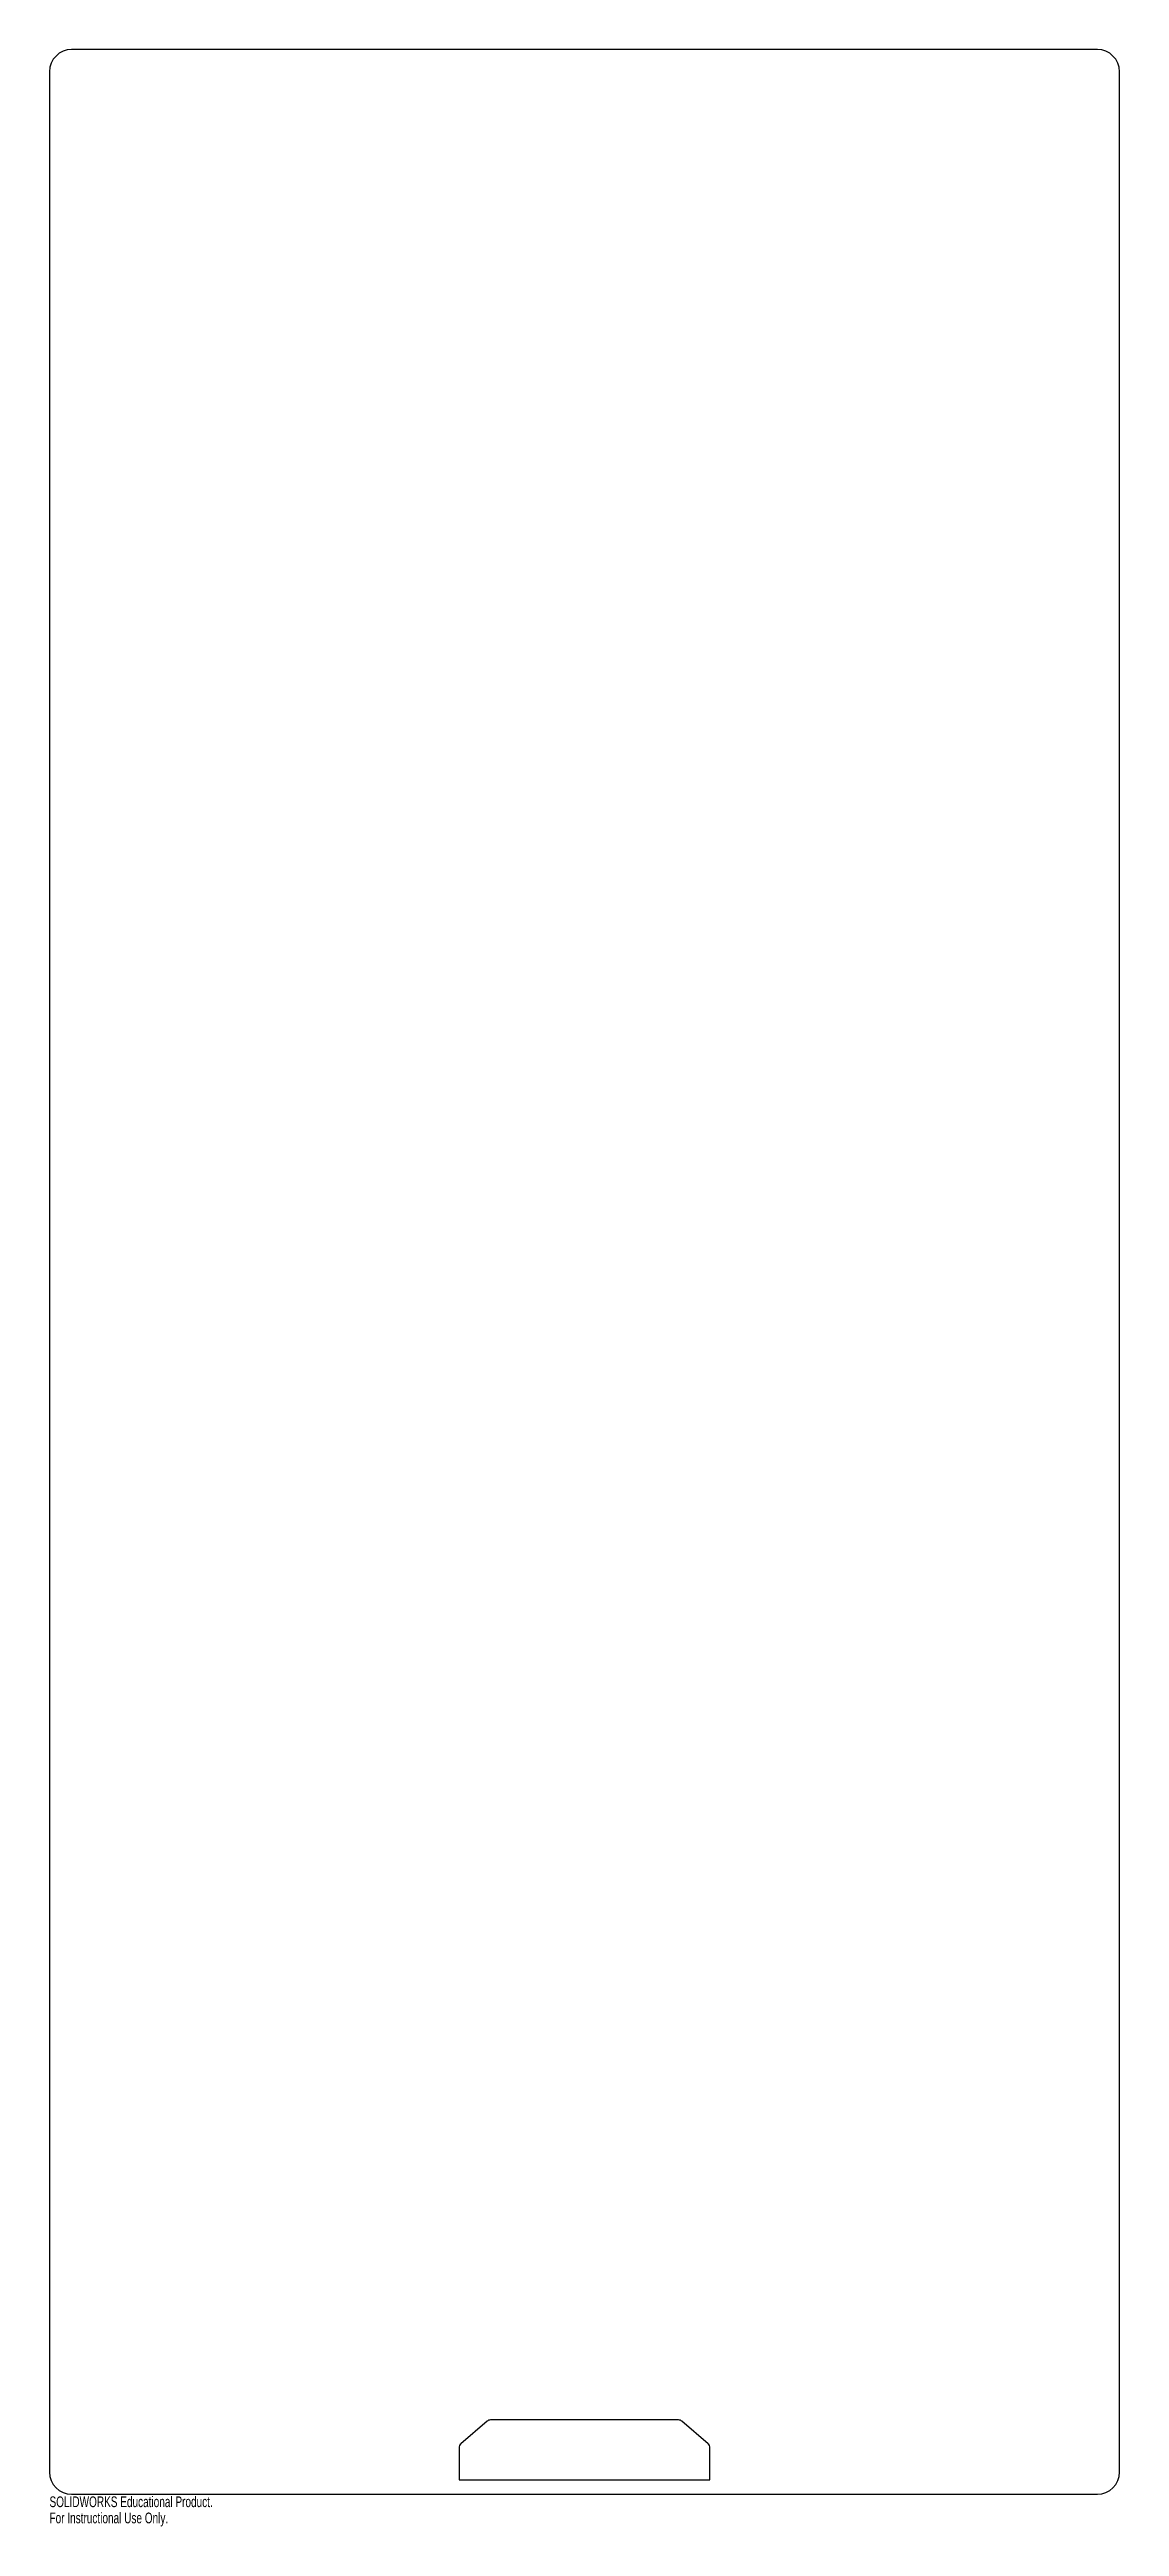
# Model space of a CAD drawing. Header units: millimetres. Extents: x -242 to 242, y -566 to 552.
import ezdxf

# ---------------------------------------------------------------- set-up
doc = ezdxf.new("R2010")
doc.units = ezdxf.units.MM
doc.styles.add('SLDTEXTSTYLE0', font='TXT', dxfattribs={"width": 0.7})

msp = doc.modelspace()

# ---------------------------------------------------------------- linework, layer by layer
at = {"color": 7, "linetype": 'Continuous', "lineweight": 25}
for p, q in [((231.5, 551.5), (-231.5, 551.5)), ((-241.5, 541.5), (-241.5, -541.5)), ((241.5, -541.5), (241.5, 541.5)), ((-44, -518.6), (-55.8, -528.8)), ((42.4, -518), (-42.4, -518)), ((55.8, -528.8), (44, -518.6)), ((-56.6, -530.6), (-56.6, -545)), ((56.6, -545), (56.6, -530.6)), ((-56.6, -545), (56.6, -545)), ((-231.5, -551.5), (231.5, -551.5))]:
    msp.add_line(p, q, dxfattribs=at)
for centre, radius, start, end in [((-231.5, 541.5), 10, 90, 180), ((231.5, 541.5), 10, 0, 90), ((-42.4, -520.5), 2.5, 90, 130.7985), ((42.4, -520.5), 2.5, 49.2015, 90), ((-54.1, -530.6), 2.5, 130.7985, 180), ((54.1, -530.6), 2.5, 0, 49.2015), ((-231.5, -541.5), 10, 180, 270), ((231.5, -541.5), 10, 270, 0)]:
    msp.add_arc(centre, radius, start, end, dxfattribs=at)

# ---------------------------------------------------------------- texts
at = {"color": 7, "linetype": 'Continuous', "char_height": 4.834, "attachment_point": 1, "style": 'SLDTEXTSTYLE0'}
for s, insert in [('SOLIDWORKS Educational Product.', (-241.5, -552.5)), ('For Instructional Use Only.', (-241.5, -559.8))]:
    msp.add_mtext(s, dxfattribs=dict(at, insert=insert))

doc.saveas('drawing.dxf')
